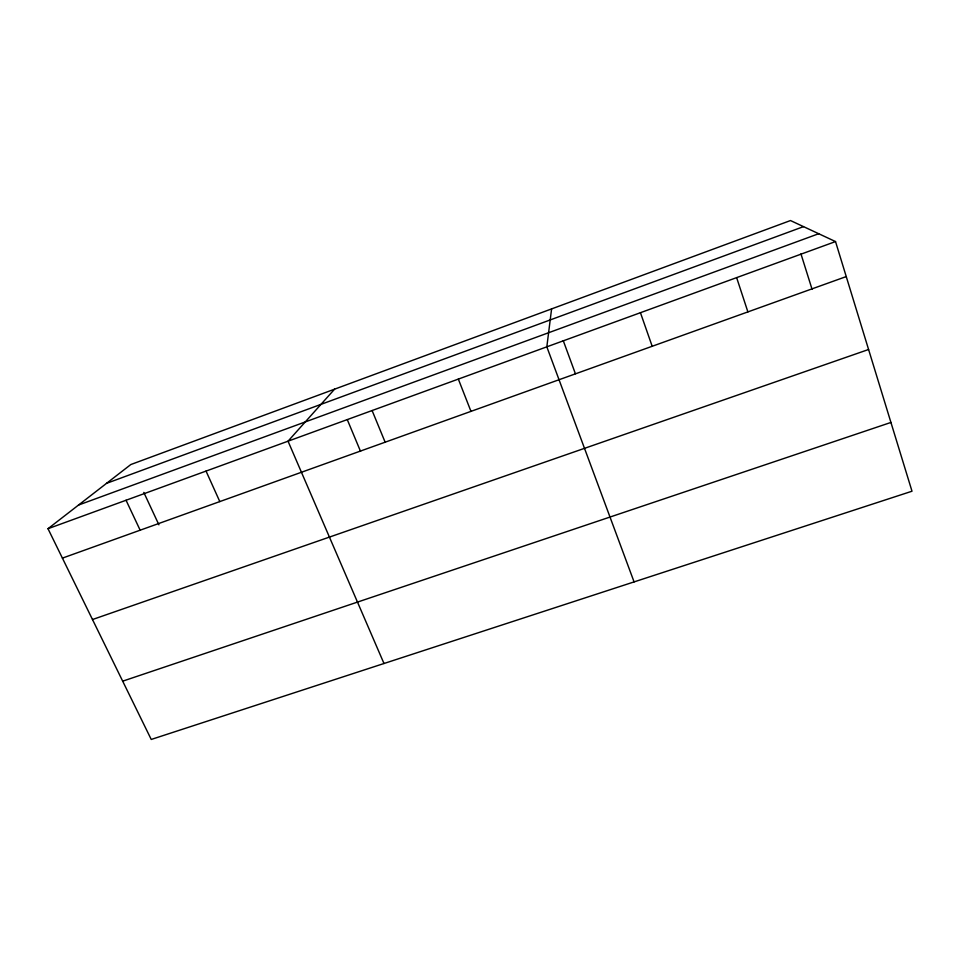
<?xml version="1.0" encoding="UTF-8"?>
<svg xmlns="http://www.w3.org/2000/svg" width="960" height="960" viewBox="0 0 960 960"><rect width="100%" height="100%" fill="white"/><g stroke="black" fill="none" stroke-linecap="round" stroke-linejoin="round"><path stroke-width="1.44" d="M551.592 308.904L546.828 346.836L634.08 581.904M334.572 389.172L288.036 441.192L383.988 663.504M48 528.708L130.812 464.544L790.488 220.548L835.524 241.572L912 491.22L151.236 739.452L48 528.708L835.524 241.572M106.512 483.36L803.52 226.632M78.54 505.044L818.712 233.724M62.412 558.12L846.24 276.576M92.496 619.536L868.584 349.5M122.688 681.168L890.928 422.448M126.048 500.256L140.148 530.196M143.796 492.396L158.904 524.808M206.04 471.084L219.804 501.588M347.292 419.652L360.54 451.368M372.108 410.544L385.14 442.2M458.34 379.092L470.976 411.372M563.268 340.68L575.4 373.728M640.44 312.708L652.188 346.284M736.632 277.632L747.888 311.904M800.952 253.896L812.064 289.272"/></g></svg>
